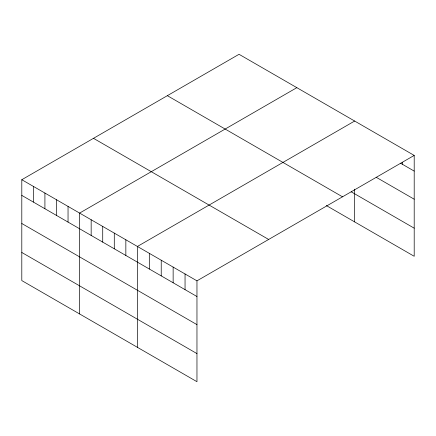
<?xml version="1.0" encoding="UTF-8"?>
<svg xmlns="http://www.w3.org/2000/svg" width="436" height="436" viewBox="0 0 436 436"><rect width="100%" height="100%" fill="white"/><g stroke="black" fill="none" stroke-linecap="round" stroke-linejoin="round"><path stroke-width="0.65" d="M414.2 155.418L196.963 280.844L196.963 381.707L21.8 280.582L21.8 179.714L239.037 54.293L414.2 155.418L414.2 256.286L326.324 205.552M296.845 87.663L79.603 213.084L79.603 313.953M354.648 121.034L137.405 246.46L137.405 347.323M400.586 163.238L414.2 171.097M376.197 177.272L414.2 199.208M351.176 191.791L414.2 228.175M167.353 95.68L342.511 196.81M93.489 138.326L268.647 239.451M21.8 179.714L196.963 280.844M21.8 195.393L196.963 296.518M21.8 223.505L196.963 324.635M21.8 252.471L196.963 353.596M402.292 162.263L402.292 164.219M354.648 189.18L354.648 221.902M185.049 273.966L185.049 289.646M173.141 267.088L173.141 282.768M161.227 260.21L161.227 275.89M149.319 253.332L149.319 269.012M125.846 239.784L125.846 255.463M114.287 233.107L114.287 248.787M102.722 226.437L102.722 242.116M91.162 219.76L91.162 235.44M68.043 206.413L68.043 222.093M56.484 199.737L56.484 215.417M44.919 193.061L44.919 208.74M33.359 186.39L33.359 202.07"/></g></svg>
